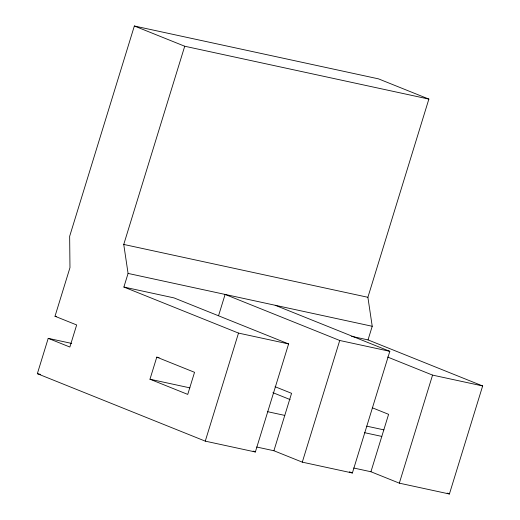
<?xml version="1.0" encoding="UTF-8"?>
<svg xmlns="http://www.w3.org/2000/svg" width="520" height="520" viewBox="0 0 520 520"><rect width="100%" height="100%" fill="white"/><g stroke="black" fill="none" stroke-linecap="round" stroke-linejoin="round"><path stroke-width="0.78" d="M428.87 99.093L378.495 78.858L134.355 26L69.654 236.314L69.973 267.637L55.009 316.257L76.661 324.954L69.862 347.041L48.217 338.344L37.349 373.678L205.27 441.142L255.359 451.984L288.6 343.935L173.972 297.889L123.89 287.047L128.076 273.423L123.747 244.439L184.724 46.234L428.87 99.093L367.894 297.291L372.223 326.281L368.03 339.898L351.598 336.343M156.774 357.143L194.539 372.313L187.746 394.401L149.975 379.223L156.774 357.143L159.12 357.65M218.562 315.699L225.102 294.431L339.729 340.483L389.818 351.325L352.385 472.992L302.296 462.15L273.904 450.743L256.692 447.018M205.27 441.142L238.511 333.093L288.6 343.935M273.904 450.743L291.564 393.322L275.061 386.692M302.296 462.15L339.729 340.483M353.717 468.019L370.929 471.75L388.596 414.329L372.3 407.784M399.328 483.158L432.562 375.109L482.651 385.95L449.41 494L399.328 483.158L370.929 471.75M123.747 244.439L367.894 297.291M128.076 273.423L372.223 326.281M55.009 316.257L56.576 316.596M48.217 338.344L71.695 343.428M149.975 379.223L189.891 387.868M366.73 426.153L383.949 429.878M267.56 411.678L284.772 415.409M364.585 432.685L381.797 436.41M37.349 373.678L40.476 374.361M134.355 26L184.724 46.234M368.03 339.898L482.651 385.95M275.19 305.272L389.818 351.325M387.615 357.045L432.562 375.109M123.89 287.047L238.511 333.093M272.903 392.665L290.121 399.581M447.174 493.097L449.41 494M349.394 471.79L352.385 472.992M253.117 451.087L255.359 451.984"/></g></svg>
